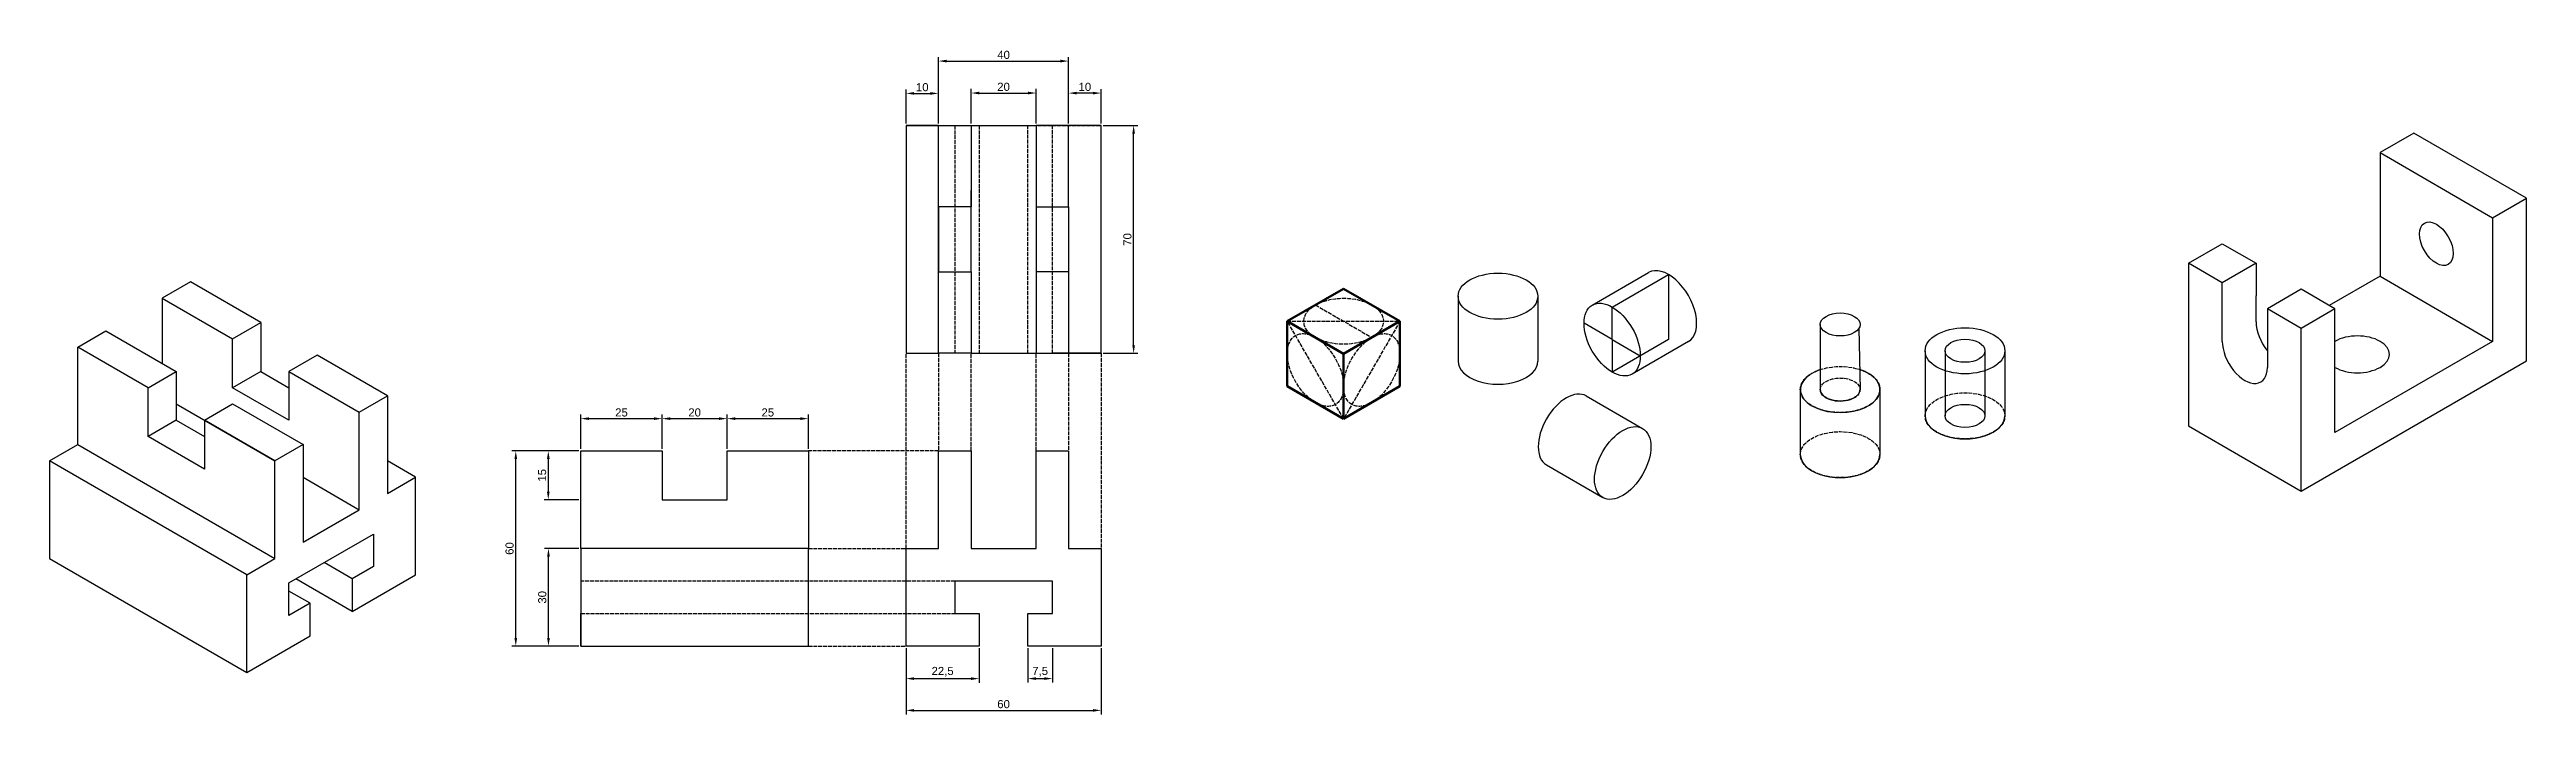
# Model space of a CAD drawing. Header units: millimetres. Extents: x 1462 to 2223, y 1739 to 1944.
import ezdxf

# ---------------------------------------------------------------- set-up
doc = ezdxf.new("R2010")
doc.units = ezdxf.units.MM
doc.header["$LTSCALE"] = 0.1
doc.linetypes.add('ACAD_ISO02W100', pattern=[15, 12, -3])
doc.layers.add('Acotaciones', color=102, linetype='Continuous')
doc.styles.get("Standard").update_dxf_attribs({"font": 'arial.ttf'})
doc.dimstyles.new('ISO-25', dxfattribs={"dimtxt": 2.5, "dimasz": 2.5, "dimexe": 1.25, "dimexo": 0.625, "dimtad": 1, "dimtxsty": 'Standard', "dimcen": 2.5, "dimadec": 0, "dimazin": 0, "dimtfac": 1, "dimtmove": 0, "dimatfit": 3, "dimfxl": 1, "dimarcsym": 0})

# ---------------------------------------------------------------- blocks, each defined once
blk = doc.blocks.new('*D1')
at = {"layer": 'Acotaciones', "color": 0, "lineweight": -2, "transparency": 16777216}
for p, q in [((1725.13, 1920.92), (1725.13, 1931.42)), ((1727.63, 1930.17), (1732.63, 1930.17)), ((1735.13, 1920.92), (1735.13, 1931.42))]:
    blk.add_line(p, q, dxfattribs=at)
at = {"layer": 'Acotaciones', "color": 0, "transparency": 16777216}
for points in [[(1727.63, 1930.59), (1727.63, 1929.76), (1725.13, 1930.17)], [(1732.63, 1930.59), (1732.63, 1929.76), (1735.13, 1930.17)]]:
    blk.add_solid(points, dxfattribs=at)
at = {"layer": 'Defpoints', "color": 0, "transparency": 16777216}
for p in [(1735.13, 1930.17), (1725.13, 1920.29), (1735.13, 1920.29)]:
    blk.add_point(p, dxfattribs=at)
at = {"layer": 'Acotaciones', "color": 0, "transparency": 16777216, "insert": (1730.13, 1932.07), "char_height": 2.5, "attachment_point": 5}
blk.add_mtext('10', dxfattribs=at)
blk = doc.blocks.new('*D2')
at = {"layer": 'Acotaciones', "color": 0, "lineweight": -2, "transparency": 16777216}
for p, q in [((1735.13, 1920.92), (1735.13, 1941.36)), ((1737.63, 1940.11), (1772.63, 1940.11)), ((1775.13, 1920.92), (1775.13, 1941.36))]:
    blk.add_line(p, q, dxfattribs=at)
at = {"layer": 'Acotaciones', "color": 0, "transparency": 16777216}
for points in [[(1737.63, 1940.53), (1737.63, 1939.69), (1735.13, 1940.11)], [(1772.63, 1940.53), (1772.63, 1939.69), (1775.13, 1940.11)]]:
    blk.add_solid(points, dxfattribs=at)
at = {"layer": 'Defpoints', "color": 0, "transparency": 16777216}
for p in [(1775.13, 1940.11), (1735.13, 1920.29), (1775.13, 1920.29)]:
    blk.add_point(p, dxfattribs=at)
at = {"layer": 'Acotaciones', "color": 0, "transparency": 16777216, "insert": (1755.13, 1942.01), "char_height": 2.5, "attachment_point": 5}
blk.add_mtext('40', dxfattribs=at)
blk = doc.blocks.new('*D3')
at = {"layer": 'Acotaciones', "color": 0, "lineweight": -2, "transparency": 16777216}
for p, q in [((1775.13, 1920.92), (1775.13, 1931.52)), ((1782.63, 1930.27), (1777.63, 1930.27)), ((1785.13, 1920.92), (1785.13, 1931.52))]:
    blk.add_line(p, q, dxfattribs=at)
at = {"layer": 'Acotaciones', "color": 0, "transparency": 16777216}
for points in [[(1777.63, 1930.68), (1777.63, 1929.85), (1775.13, 1930.27)], [(1782.63, 1930.68), (1782.63, 1929.85), (1785.13, 1930.27)]]:
    blk.add_solid(points, dxfattribs=at)
at = {"layer": 'Defpoints', "color": 0, "transparency": 16777216}
for p in [(1775.13, 1930.27), (1775.13, 1920.29), (1785.13, 1920.29)]:
    blk.add_point(p, dxfattribs=at)
at = {"layer": 'Acotaciones', "color": 0, "transparency": 16777216, "insert": (1780.13, 1932.17), "char_height": 2.5, "attachment_point": 5}
blk.add_mtext('10', dxfattribs=at)
blk = doc.blocks.new('*D4')
at = {"layer": 'Acotaciones', "color": 0, "lineweight": -2, "transparency": 16777216}
for p, q in [((1745.13, 1920.92), (1745.13, 1931.54)), ((1747.63, 1930.29), (1762.63, 1930.29)), ((1765.13, 1920.92), (1765.13, 1931.54))]:
    blk.add_line(p, q, dxfattribs=at)
at = {"layer": 'Acotaciones', "color": 0, "transparency": 16777216}
for points in [[(1747.63, 1930.71), (1747.63, 1929.88), (1745.13, 1930.29)], [(1762.63, 1930.71), (1762.63, 1929.88), (1765.13, 1930.29)]]:
    blk.add_solid(points, dxfattribs=at)
at = {"layer": 'Defpoints', "color": 0, "transparency": 16777216}
for p in [(1765.13, 1930.29), (1745.13, 1920.29), (1765.13, 1920.29)]:
    blk.add_point(p, dxfattribs=at)
at = {"layer": 'Acotaciones', "color": 0, "transparency": 16777216, "insert": (1755.13, 1932.19), "char_height": 2.5, "attachment_point": 5}
blk.add_mtext('20', dxfattribs=at)
blk = doc.blocks.new('*D5')
at = {"layer": 'Acotaciones', "color": 0, "lineweight": -2, "transparency": 16777216}
for p, q in [((1624.51, 1790.29), (1613.94, 1790.29)), ((1615.19, 1762.79), (1615.19, 1787.79)), ((1624.51, 1760.29), (1613.94, 1760.29))]:
    blk.add_line(p, q, dxfattribs=at)
at = {"layer": 'Acotaciones', "color": 0, "transparency": 16777216}
for points in [[(1614.77, 1787.79), (1615.6, 1787.79), (1615.19, 1790.29)], [(1614.77, 1762.79), (1615.6, 1762.79), (1615.19, 1760.29)]]:
    blk.add_solid(points, dxfattribs=at)
at = {"layer": 'Defpoints', "color": 0, "transparency": 16777216}
for p in [(1615.19, 1790.29), (1625.13, 1790.29), (1625.13, 1760.29)]:
    blk.add_point(p, dxfattribs=at)
at = {"layer": 'Acotaciones', "color": 0, "transparency": 16777216, "insert": (1613.28, 1775.29), "char_height": 2.5, "attachment_point": 5, "rotation": 90}
blk.add_mtext('30', dxfattribs=at)
blk = doc.blocks.new('*D6')
at = {"layer": 'Acotaciones', "color": 0, "lineweight": -2, "transparency": 16777216}
for p, q in [((1624.51, 1820.29), (1613.88, 1820.29)), ((1615.13, 1817.79), (1615.13, 1807.79)), ((1624.51, 1805.29), (1613.88, 1805.29))]:
    blk.add_line(p, q, dxfattribs=at)
at = {"layer": 'Acotaciones', "color": 0, "transparency": 16777216}
for points in [[(1614.72, 1817.79), (1615.55, 1817.79), (1615.13, 1820.29)], [(1614.72, 1807.79), (1615.55, 1807.79), (1615.13, 1805.29)]]:
    blk.add_solid(points, dxfattribs=at)
at = {"layer": 'Defpoints', "color": 0, "transparency": 16777216}
for p in [(1625.13, 1820.29), (1615.13, 1805.29), (1625.13, 1805.29)]:
    blk.add_point(p, dxfattribs=at)
at = {"layer": 'Acotaciones', "color": 0, "transparency": 16777216, "insert": (1613.23, 1812.79), "char_height": 2.5, "attachment_point": 5, "rotation": 90}
blk.add_mtext('15', dxfattribs=at)
blk = doc.blocks.new('*D7')
at = {"layer": 'Acotaciones', "color": 0, "lineweight": -2, "transparency": 16777216}
for p, q in [((1625.13, 1820.92), (1625.13, 1831.45)), ((1627.63, 1830.2), (1647.63, 1830.2)), ((1650.13, 1820.92), (1650.13, 1831.45))]:
    blk.add_line(p, q, dxfattribs=at)
at = {"layer": 'Acotaciones', "color": 0, "transparency": 16777216}
for points in [[(1627.63, 1830.62), (1627.63, 1829.79), (1625.13, 1830.2)], [(1647.63, 1830.62), (1647.63, 1829.79), (1650.13, 1830.2)]]:
    blk.add_solid(points, dxfattribs=at)
at = {"layer": 'Defpoints', "color": 0, "transparency": 16777216}
for p in [(1650.13, 1830.2), (1625.13, 1820.29), (1650.13, 1820.29)]:
    blk.add_point(p, dxfattribs=at)
at = {"layer": 'Acotaciones', "color": 0, "transparency": 16777216, "insert": (1637.63, 1832.1), "char_height": 2.5, "attachment_point": 5}
blk.add_mtext('25', dxfattribs=at)
blk = doc.blocks.new('*D8')
at = {"layer": 'Acotaciones', "color": 0, "lineweight": -2, "transparency": 16777216}
for p, q in [((1650.13, 1820.92), (1650.13, 1831.45)), ((1652.63, 1830.2), (1667.63, 1830.2)), ((1670.13, 1820.92), (1670.13, 1831.45))]:
    blk.add_line(p, q, dxfattribs=at)
at = {"layer": 'Acotaciones', "color": 0, "transparency": 16777216}
for points in [[(1652.63, 1830.62), (1652.63, 1829.79), (1650.13, 1830.2)], [(1667.63, 1830.62), (1667.63, 1829.79), (1670.13, 1830.2)]]:
    blk.add_solid(points, dxfattribs=at)
at = {"layer": 'Defpoints', "color": 0, "transparency": 16777216}
for p in [(1670.13, 1830.2), (1650.13, 1820.29), (1670.13, 1820.29)]:
    blk.add_point(p, dxfattribs=at)
at = {"layer": 'Acotaciones', "color": 0, "transparency": 16777216, "insert": (1660.13, 1832.1), "char_height": 2.5, "attachment_point": 5}
blk.add_mtext('20', dxfattribs=at)
blk = doc.blocks.new('*D9')
at = {"layer": 'Acotaciones', "color": 0, "lineweight": -2, "transparency": 16777216}
for p, q in [((1670.13, 1820.92), (1670.13, 1831.45)), ((1672.63, 1830.2), (1692.63, 1830.2)), ((1695.13, 1820.92), (1695.13, 1831.45))]:
    blk.add_line(p, q, dxfattribs=at)
at = {"layer": 'Acotaciones', "color": 0, "transparency": 16777216}
for points in [[(1672.63, 1830.62), (1672.63, 1829.79), (1670.13, 1830.2)], [(1692.63, 1830.62), (1692.63, 1829.79), (1695.13, 1830.2)]]:
    blk.add_solid(points, dxfattribs=at)
at = {"layer": 'Defpoints', "color": 0, "transparency": 16777216}
for p in [(1695.13, 1830.2), (1670.13, 1820.29), (1695.13, 1820.29)]:
    blk.add_point(p, dxfattribs=at)
at = {"layer": 'Acotaciones', "color": 0, "transparency": 16777216, "insert": (1682.63, 1832.1), "char_height": 2.5, "attachment_point": 5}
blk.add_mtext('25', dxfattribs=at)
blk = doc.blocks.new('*D10')
at = {"layer": 'Acotaciones', "color": 0, "lineweight": -2, "transparency": 16777216}
for p, q in [((1785.76, 1920.29), (1796.38, 1920.29)), ((1795.13, 1852.79), (1795.13, 1917.79)), ((1785.76, 1850.29), (1796.38, 1850.29))]:
    blk.add_line(p, q, dxfattribs=at)
at = {"layer": 'Acotaciones', "color": 0, "transparency": 16777216}
for points in [[(1794.71, 1917.79), (1795.54, 1917.79), (1795.13, 1920.29)], [(1794.71, 1852.79), (1795.54, 1852.79), (1795.13, 1850.29)]]:
    blk.add_solid(points, dxfattribs=at)
at = {"layer": 'Defpoints', "color": 0, "transparency": 16777216}
for p in [(1785.13, 1920.29), (1795.13, 1920.29), (1785.13, 1850.29)]:
    blk.add_point(p, dxfattribs=at)
at = {"layer": 'Acotaciones', "color": 0, "transparency": 16777216, "insert": (1793.22, 1885.29), "char_height": 2.5, "attachment_point": 5, "rotation": 90}
blk.add_mtext('70', dxfattribs=at)
blk = doc.blocks.new('*D11')
at = {"layer": 'Acotaciones', "color": 0, "lineweight": -2, "transparency": 16777216}
for p, q in [((1624.51, 1820.29), (1603.88, 1820.29)), ((1605.13, 1762.79), (1605.13, 1817.79)), ((1624.51, 1760.29), (1603.88, 1760.29))]:
    blk.add_line(p, q, dxfattribs=at)
at = {"layer": 'Acotaciones', "color": 0, "transparency": 16777216}
for points in [[(1604.72, 1817.79), (1605.55, 1817.79), (1605.13, 1820.29)], [(1604.72, 1762.79), (1605.55, 1762.79), (1605.13, 1760.29)]]:
    blk.add_solid(points, dxfattribs=at)
at = {"layer": 'Defpoints', "color": 0, "transparency": 16777216}
for p in [(1605.13, 1820.29), (1625.13, 1820.29), (1625.13, 1760.29)]:
    blk.add_point(p, dxfattribs=at)
at = {"layer": 'Acotaciones', "color": 0, "transparency": 16777216, "insert": (1603.23, 1790.29), "char_height": 2.5, "attachment_point": 5, "rotation": 90}
blk.add_mtext('60', dxfattribs=at)
blk = doc.blocks.new('*D12')
at = {"layer": 'Acotaciones', "color": 0, "lineweight": -2, "transparency": 16777216}
for p, q in [((1725.13, 1759.67), (1725.13, 1749.05)), ((1747.63, 1759.67), (1747.63, 1749.05)), ((1727.63, 1750.3), (1745.13, 1750.3))]:
    blk.add_line(p, q, dxfattribs=at)
at = {"layer": 'Acotaciones', "color": 0, "transparency": 16777216}
for points in [[(1727.63, 1750.71), (1727.63, 1749.88), (1725.13, 1750.3)], [(1745.13, 1750.71), (1745.13, 1749.88), (1747.63, 1750.3)]]:
    blk.add_solid(points, dxfattribs=at)
at = {"layer": 'Defpoints', "color": 0, "transparency": 16777216}
for p in [(1725.13, 1760.29), (1747.63, 1760.29), (1747.63, 1750.3)]:
    blk.add_point(p, dxfattribs=at)
at = {"layer": 'Acotaciones', "color": 0, "transparency": 16777216, "insert": (1736.38, 1752.42), "char_height": 2.5, "attachment_point": 5}
blk.add_mtext('22,5', dxfattribs=at)
blk = doc.blocks.new('*D13')
at = {"layer": 'Acotaciones', "color": 0, "lineweight": -2, "transparency": 16777216}
for p, q in [((1725.13, 1759.67), (1725.13, 1739.29)), ((1785.13, 1759.67), (1785.13, 1739.29)), ((1727.63, 1740.54), (1782.63, 1740.54))]:
    blk.add_line(p, q, dxfattribs=at)
at = {"layer": 'Acotaciones', "color": 0, "transparency": 16777216}
for points in [[(1727.63, 1740.95), (1727.63, 1740.12), (1725.13, 1740.54)], [(1782.63, 1740.95), (1782.63, 1740.12), (1785.13, 1740.54)]]:
    blk.add_solid(points, dxfattribs=at)
at = {"layer": 'Defpoints', "color": 0, "transparency": 16777216}
for p in [(1725.13, 1760.29), (1785.13, 1760.29), (1785.13, 1740.54)]:
    blk.add_point(p, dxfattribs=at)
at = {"layer": 'Acotaciones', "color": 0, "transparency": 16777216, "insert": (1755.13, 1742.44), "char_height": 2.5, "attachment_point": 5}
blk.add_mtext('60', dxfattribs=at)
blk = doc.blocks.new('*D14')
at = {"layer": 'Acotaciones', "color": 0, "lineweight": -2, "transparency": 16777216}
for p, q in [((1762.63, 1759.67), (1762.63, 1749.06)), ((1770.13, 1759.67), (1770.13, 1749.06)), ((1765.13, 1750.31), (1767.63, 1750.31))]:
    blk.add_line(p, q, dxfattribs=at)
at = {"layer": 'Acotaciones', "color": 0, "lineweight": 100, "transparency": 16777216}
for points in [[(1765.13, 1750.73), (1765.13, 1749.89), (1762.63, 1750.31)], [(1767.63, 1750.73), (1767.63, 1749.89), (1770.13, 1750.31)]]:
    blk.add_solid(points, dxfattribs=at)
at = {"layer": 'Defpoints', "color": 0, "lineweight": 100, "transparency": 16777216}
for p in [(1762.63, 1760.29), (1770.13, 1760.29), (1770.13, 1750.31)]:
    blk.add_point(p, dxfattribs=at)
at = {"layer": 'Acotaciones', "color": 0, "transparency": 16777216, "insert": (1766.38, 1752.43), "char_height": 2.5, "attachment_point": 5}
blk.add_mtext('7,5', dxfattribs=at)

msp = doc.modelspace()

# ---------------------------------------------------------------- linework, layer by layer
at = {"linetype": 'ACAD_ISO02W100', "lineweight": 30}
msp.add_line((1725.132, 1920.293), (1785.132, 1920.293), dxfattribs=at)
at = {"lineweight": 30}
for p, q in [((1725.132, 1920.293), (1725.132, 1850.293)), ((1735.132, 1920.293), (1725.132, 1920.293)), ((1725.132, 1920.293), (1740.132, 1920.293)), ((1735.132, 1850.293), (1735.132, 1920.293)), ((1735.132, 1920.293), (1745.132, 1920.293)), ((1745.132, 1920.293), (1745.132, 1895.293)), ((1745.132, 1920.293), (1765.132, 1920.293)), ((1745.132, 1920.293), (1747.632, 1920.293)), ((1765.132, 1920.293), (1765.132, 1895.293)), ((1785.132, 1920.293), (1765.132, 1920.293)), ((1775.132, 1895.293), (1775.132, 1920.293)), ((1785.132, 1850.293), (1785.132, 1920.293)), ((1745.132, 1875.293), (1745.132, 1900.293)), ((1745.132, 1895.293), (1735.132, 1895.293)), ((1735.132, 1895.293), (1735.132, 1875.293)), ((1765.132, 1895.293), (1775.132, 1895.293)), ((1765.132, 1895.293), (1765.132, 1875.293)), ((1775.132, 1895.293), (1775.132, 1875.293)), ((1735.132, 1875.293), (1745.132, 1875.293)), ((1745.132, 1875.293), (1745.132, 1850.293)), ((1775.132, 1875.293), (1765.132, 1875.293)), ((1765.132, 1875.293), (1765.132, 1850.293)), ((1775.132, 1875.293), (1775.132, 1850.293)), ((1505.065, 1872.22), (1496.405, 1867.22)), ((1496.405, 1867.22), (1518.055, 1854.72)), ((1496.405, 1867.22), (1496.405, 1847.22)), ((1526.716, 1859.72), (1505.065, 1872.22)), ((1518.055, 1854.72), (1526.716, 1859.72)), ((1526.716, 1859.72), (1526.716, 1844.72)), ((1470.424, 1852.22), (1479.084, 1857.22)), ((1470.424, 1822.22), (1470.424, 1852.22)), ((1492.075, 1839.72), (1470.424, 1852.22)), ((1479.084, 1857.22), (1500.735, 1844.72)), ((1518.055, 1839.72), (1518.055, 1854.72)), ((1492.075, 1839.72), (1500.735, 1844.72)), ((1500.735, 1844.72), (1500.735, 1829.72)), ((1526.716, 1844.72), (1518.055, 1839.72)), ((1526.716, 1844.72), (1535.376, 1839.72)), ((1544.036, 1849.72), (1535.376, 1844.72)), ((1535.376, 1844.72), (1557.026, 1832.22)), ((1535.376, 1844.72), (1535.376, 1829.72)), ((1565.687, 1837.22), (1544.036, 1849.72)), ((1725.132, 1850.293), (1735.132, 1850.293)), ((1745.132, 1850.293), (1735.132, 1850.293)), ((1745.132, 1850.293), (1765.132, 1850.293)), ((1747.632, 1850.293), (1762.632, 1850.293)), ((1765.132, 1850.293), (1785.132, 1850.293)), ((1785.132, 1850.293), (1770.132, 1850.293)), ((1492.075, 1824.72), (1492.075, 1839.72)), ((1535.376, 1829.72), (1518.055, 1839.72)), ((1557.026, 1832.22), (1565.687, 1837.22)), ((1565.687, 1837.22), (1565.687, 1807.22)), ((1500.735, 1829.72), (1492.075, 1824.72)), ((1500.735, 1834.72), (1531.046, 1817.22)), ((1500.735, 1829.72), (1509.395, 1824.72)), ((1509.395, 1829.72), (1518.055, 1834.72)), ((1531.046, 1817.22), (1509.395, 1829.72)), ((1509.395, 1829.72), (1509.395, 1814.72)), ((1518.055, 1834.72), (1539.706, 1822.22)), ((1557.026, 1802.22), (1557.026, 1832.22)), ((1461.764, 1817.22), (1470.424, 1822.22)), ((1470.424, 1822.22), (1531.046, 1787.22)), ((1509.395, 1814.72), (1492.075, 1824.72)), ((1539.706, 1822.22), (1531.046, 1817.22)), ((1539.706, 1822.22), (1539.706, 1792.22)), ((1522.385, 1782.22), (1461.764, 1817.22)), ((1461.764, 1817.22), (1461.764, 1787.22)), ((1531.046, 1787.22), (1531.046, 1817.22)), ((1574.347, 1812.22), (1565.687, 1817.22)), ((1625.132, 1790.293), (1625.132, 1820.293)), ((1625.132, 1820.293), (1650.132, 1820.293)), ((1650.132, 1820.293), (1650.132, 1805.293)), ((1670.132, 1805.293), (1670.132, 1820.293)), ((1670.132, 1820.293), (1695.132, 1820.293)), ((1695.132, 1820.293), (1695.132, 1790.293)), ((1735.132, 1790.293), (1735.132, 1820.293)), ((1735.132, 1820.293), (1745.132, 1820.293)), ((1745.132, 1820.293), (1745.132, 1790.293)), ((1765.132, 1790.293), (1765.132, 1820.293)), ((1765.132, 1820.293), (1775.132, 1820.293)), ((1775.132, 1820.293), (1775.132, 1790.293)), ((1539.706, 1812.22), (1557.026, 1802.22)), ((1565.687, 1807.22), (1574.347, 1812.22)), ((1574.347, 1782.22), (1574.347, 1812.22)), ((1650.132, 1805.293), (1670.132, 1805.293)), ((1539.706, 1792.22), (1557.026, 1802.22)), ((1535.376, 1779.72), (1561.357, 1794.72)), ((1561.357, 1794.72), (1561.357, 1784.72)), ((1695.132, 1790.293), (1625.132, 1790.293)), ((1625.132, 1790.293), (1625.132, 1760.293)), ((1695.132, 1760.293), (1695.132, 1790.293)), ((1725.132, 1760.293), (1725.132, 1790.293)), ((1725.132, 1790.293), (1735.132, 1790.293)), ((1745.132, 1790.293), (1765.132, 1790.293)), ((1775.132, 1790.293), (1785.132, 1790.293)), ((1785.132, 1790.293), (1785.132, 1760.293)), ((1461.764, 1787.22), (1522.385, 1752.22)), ((1522.385, 1782.22), (1531.046, 1787.22)), ((1554.861, 1780.97), (1546.201, 1785.97)), ((1561.357, 1784.72), (1554.861, 1780.97)), ((1522.385, 1752.22), (1522.385, 1782.22)), ((1535.376, 1769.72), (1535.376, 1779.72)), ((1541.871, 1773.47), (1535.376, 1777.22)), ((1554.861, 1770.97), (1537.541, 1780.97)), ((1554.861, 1770.97), (1574.347, 1782.22)), ((1554.861, 1780.97), (1554.861, 1770.97)), ((1695.132, 1770.293), (1695.132, 1780.293)), ((1770.132, 1780.293), (1740.132, 1780.293)), ((1740.132, 1780.293), (1740.132, 1770.293)), ((1770.132, 1770.293), (1770.132, 1780.293)), ((1541.871, 1773.47), (1535.376, 1769.72)), ((1541.871, 1763.47), (1541.871, 1773.47)), ((1625.132, 1760.293), (1625.132, 1770.293)), ((1740.132, 1770.293), (1747.632, 1770.293)), ((1747.632, 1770.293), (1747.632, 1760.293)), ((1762.632, 1760.293), (1762.632, 1770.293)), ((1762.632, 1770.293), (1770.132, 1770.293)), ((1522.385, 1752.22), (1541.871, 1763.47)), ((1625.132, 1760.293), (1695.132, 1760.293)), ((1747.632, 1760.293), (1725.132, 1760.293))]:
    msp.add_line(p, q, dxfattribs=at)
at = {"linetype": 'ACAD_ISO02W100'}
for p, q in [((1740.132, 1920.293), (1740.132, 1850.293)), ((1747.632, 1920.293), (1747.632, 1850.293)), ((1762.632, 1850.293), (1762.632, 1920.293)), ((1770.132, 1850.293), (1770.132, 1920.293)), ((1725.132, 1790.293), (1725.132, 1850.293)), ((1735.132, 1850.293), (1735.132, 1820.293)), ((1745.132, 1820.293), (1745.132, 1850.293)), ((1765.132, 1820.293), (1765.132, 1850.293)), ((1775.132, 1850.293), (1775.132, 1820.293)), ((1785.132, 1850.293), (1785.132, 1790.293)), ((1735.132, 1820.293), (1695.132, 1820.293)), ((1695.132, 1790.293), (1725.132, 1790.293)), ((1740.132, 1780.293), (1625.132, 1780.293)), ((1625.132, 1770.293), (1740.132, 1770.293)), ((1695.132, 1760.293), (1725.132, 1760.293))]:
    msp.add_line(p, q, dxfattribs=at)
for p, q in [((2188.78, 1917.965), (2178.388, 1911.965)), ((2178.388, 1911.965), (2213.029, 1891.965)), ((2178.388, 1911.965), (2178.388, 1873.965)), ((2223.422, 1897.965), (2188.78, 1917.965)), ((2213.029, 1891.965), (2223.422, 1897.965)), ((2223.422, 1847.965), (2223.422, 1897.965)), ((2213.029, 1891.965), (2213.029, 1853.965)), ((2119.498, 1877.965), (2129.891, 1883.965)), ((2129.891, 1883.965), (2140.283, 1877.965)), ((1942.274, 1864.515), (1959.595, 1874.515)), ((1959.595, 1874.515), (1959.595, 1854.515)), ((2129.891, 1871.965), (2119.498, 1877.965)), ((2119.498, 1877.965), (2119.498, 1827.965)), ((2140.283, 1877.965), (2129.891, 1871.965)), ((2140.283, 1877.965), (2140.283, 1867.965)), ((2178.388, 1873.965), (2162.8, 1864.965)), ((2178.388, 1873.965), (2213.029, 1853.965)), ((2129.891, 1853.965), (2129.891, 1871.965)), ((2140.283, 1859.965), (2140.283, 1867.965)), ((2154.139, 1869.965), (2143.747, 1863.965)), ((2164.532, 1863.965), (2154.139, 1869.965)), ((1942.274, 1854.515), (1933.614, 1859.515)), ((1942.274, 1854.515), (1942.274, 1864.515)), ((2006.258, 1859.151), (2006.258, 1839.151)), ((2129.891, 1853.965), (2129.891, 1861.965)), ((2154.139, 1857.965), (2143.747, 1863.965)), ((2143.747, 1863.965), (2143.747, 1845.965)), ((2164.532, 1863.965), (2154.139, 1857.965)), ((2164.532, 1825.965), (2164.532, 1863.965)), ((1942.274, 1854.515), (1942.274, 1844.515)), ((1942.274, 1854.515), (1950.934, 1849.515)), ((1959.595, 1854.515), (1942.448, 1844.615)), ((1959.595, 1854.515), (1959.595, 1854.515)), ((2018.135, 1857.939), (2018.506, 1839.151)), ((2038.519, 1851.061), (2038.519, 1831.061)), ((2044.643, 1851.061), (2044.643, 1831.061)), ((2056.891, 1851.061), (2056.891, 1831.061)), ((2063.014, 1851.061), (2063.014, 1831.061)), ((2154.139, 1807.965), (2154.139, 1857.965)), ((2213.029, 1853.965), (2164.532, 1825.965)), ((2154.139, 1807.965), (2223.422, 1847.965)), ((2000.135, 1839.151), (2000.135, 1819.151)), ((2024.63, 1839.151), (2024.63, 1819.151)), ((2119.498, 1827.965), (2154.139, 1807.965)), ((1785.132, 1760.293), (1762.632, 1760.293))]:
    msp.add_line(p, q)
at = {"color": 114, "true_color": 0x139b48}
for p, q in [((1936.151, 1865.122), (1953.471, 1875.122)), ((1965.718, 1853.908), (1948.398, 1843.908))]:
    msp.add_line(p, q, dxfattribs=at)
at = {"lineweight": 50}
for p, q in [((1842.378, 1860.148), (1859.699, 1870.148)), ((1859.699, 1870.148), (1877.019, 1860.148)), ((1859.699, 1850.148), (1842.378, 1860.148)), ((1842.378, 1860.148), (1842.378, 1840.148)), ((1877.019, 1860.148), (1859.699, 1850.148)), ((1877.019, 1840.148), (1877.019, 1860.148)), ((1859.699, 1830.148), (1859.699, 1850.148)), ((1842.378, 1840.148), (1859.699, 1830.148)), ((1859.699, 1830.148), (1877.019, 1840.148))]:
    msp.add_line(p, q, dxfattribs=at)
at = {"color": 30, "true_color": 0xf26722}
for p, q in [((1894.915, 1867.842), (1894.915, 1847.842)), ((1919.41, 1867.842), (1919.41, 1847.842))]:
    msp.add_line(p, q, dxfattribs=at)
at = {"color": 32, "linetype": 'ACAD_ISO02W100', "true_color": 0xcd6928}
for p, q in [((1842.378, 1860.148), (1877.019, 1860.148)), ((1851.039, 1865.148), (1868.359, 1855.148))]:
    msp.add_line(p, q, dxfattribs=at)
at = {"color": 114, "linetype": 'ACAD_ISO02W100', "true_color": 0x139b48}
msp.add_line((1859.699, 1830.148), (1842.378, 1860.148), dxfattribs=at)
at = {"color": 146, "linetype": 'ACAD_ISO02W100', "true_color": 0x105689}
msp.add_line((1877.019, 1860.148), (1859.699, 1830.148), dxfattribs=at)
at = {"color": 146, "true_color": 0x105689}
for p, q in [((1934.316, 1837.177), (1951.636, 1827.177)), ((1922.068, 1815.964), (1939.389, 1805.964))]:
    msp.add_line(p, q, dxfattribs=at)
for centre, major_axis in [((2195.709, 1883.965), (3.674, -6.364)), ((2012.382, 1859.151), (-6.124, 0)), ((2050.767, 1851.061), (-12.247, 0)), ((2050.767, 1851.061), (-6.124, 0)), ((2050.767, 1831.061), (-6.124, 0))]:
    msp.add_ellipse(centre, major_axis=major_axis, ratio=0.5773503)
at = {"color": 30, "true_color": 0xf26722}
msp.add_ellipse((1907.162, 1867.842), major_axis=(-12.247, 0), ratio=0.5773503, dxfattribs=at)
at = {"color": 114, "true_color": 0x139b48}
msp.add_ellipse((1959.595, 1864.515), major_axis=(6.124, -10.607), ratio=0.5773503, start_param=0, end_param=3.1415927, dxfattribs=at)
at = {"color": 32, "linetype": 'ACAD_ISO02W100', "true_color": 0xcd6928}
msp.add_ellipse((1859.699, 1860.148), major_axis=(-12.247, 0), ratio=0.5773503, dxfattribs=at)
at = {"color": 114, "true_color": 0x139b48}
msp.add_ellipse((1942.274, 1854.515), major_axis=(6.124, -10.607), ratio=0.5773503, dxfattribs=at)
for centre, major_axis, start_param, end_param in [((2147.211, 1855.965), (4.899, -8.485), 3.9269908, 4.9741884), ((2136.819, 1849.965), (4.899, -8.485), 3.9269908, 7.0685835), ((2171.46, 1849.965), (-9.798, 0), 0.7853982, 5.4977871), ((2012.382, 1839.151), (-12.247, 0), 5.2359878, 10.4834175), ((2012.382, 1839.151), (-6.124, 0), 0, 3.1644016), ((2050.767, 1831.061), (-12.247, 0), 6.2831853, 9.424778), ((2012.382, 1819.151), (-12.247, 0), 0, 3.1415927)]:
    msp.add_ellipse(centre, major_axis=major_axis, ratio=0.5773503, start_param=start_param, end_param=end_param)
at = {"color": 114, "linetype": 'ACAD_ISO02W100', "true_color": 0x139b48}
msp.add_ellipse((1851.039, 1845.148), major_axis=(6.124, -10.607), ratio=0.5773503, dxfattribs=at)
at = {"color": 146, "linetype": 'ACAD_ISO02W100', "true_color": 0x105689}
msp.add_ellipse((1868.359, 1845.148), major_axis=(-6.124, -10.607), ratio=0.5773503, dxfattribs=at)
at = {"color": 30, "true_color": 0xf26722}
msp.add_ellipse((1907.162, 1847.842), major_axis=(-12.247, 0), ratio=0.5773503, start_param=0, end_param=3.1415927, dxfattribs=at)
at = {"linetype": 'ACAD_ISO02W100'}
for centre, major_axis in [((2012.382, 1839.151), (-12.247, 0)), ((2012.382, 1839.151), (-6.124, 0)), ((2050.767, 1831.061), (-12.247, 0)), ((2012.382, 1819.151), (-12.247, 0))]:
    msp.add_ellipse(centre, major_axis=major_axis, ratio=0.5773503, dxfattribs=at)
at = {"color": 146, "true_color": 0x105689}
msp.add_ellipse((1928.192, 1826.57), major_axis=(-6.124, -10.607), ratio=0.5773503, start_param=3.1415927, end_param=6.2831853, dxfattribs=at)
msp.add_ellipse((1945.513, 1816.57), major_axis=(-6.124, -10.607), ratio=0.5773503, dxfattribs=at)

# ---------------------------------------------------------------- dimensions: what is measured, and where the dimension line sits
at = {"layer": 'Acotaciones', "color": 114, "true_color": 0x139b48}
for base, p1, p2, picture, middle in [((1775.132, 1940.11), (1735.132, 1920.293), (1775.132, 1920.293), '*D2', (1755.132, 1942.011)), ((1735.132, 1930.173), (1725.132, 1920.293), (1735.132, 1920.293), '*D1', (1730.132, 1932.075)), ((1765.132, 1930.293), (1745.132, 1920.293), (1765.132, 1920.293), '*D4', (1755.132, 1932.195)), ((1775.132, 1930.267), (1785.132, 1920.293), (1775.132, 1920.293), '*D3', (1780.132, 1932.169)), ((1650.132, 1830.202), (1625.132, 1820.293), (1650.132, 1820.293), '*D7', (1637.632, 1832.104)), ((1747.632, 1750.297), (1725.132, 1760.293), (1747.632, 1760.293), '*D12', (1736.382, 1752.424)), ((1785.132, 1740.538), (1725.132, 1760.293), (1785.132, 1760.293), '*D13', (1755.132, 1742.439)), ((1770.132, 1750.31), (1762.632, 1760.293), (1770.132, 1760.293), '*D14', (1766.382, 1752.433))]:
    dim = msp.add_linear_dim(base=base, p1=p1, p2=p2, dimstyle='ISO-25', dxfattribs=at)
    dim.commit()
    dim.dimension.update_dxf_attribs({"geometry": picture, "text_midpoint": middle})
for base, p1, p2, picture, middle in [((1795.126, 1920.293), (1785.132, 1850.293), (1785.132, 1920.293), '*D10', (1793.225, 1885.293)), ((1605.132, 1820.293), (1625.132, 1760.293), (1625.132, 1820.293), '*D11', (1603.23, 1790.293)), ((1615.132, 1805.293), (1625.132, 1820.293), (1625.132, 1805.293), '*D6', (1613.23, 1812.793)), ((1615.185, 1790.293), (1625.132, 1760.293), (1625.132, 1790.293), '*D5', (1613.283, 1775.293))]:
    dim = msp.add_linear_dim(base=base, p1=p1, p2=p2, angle=90, dimstyle='ISO-25', dxfattribs=at)
    dim.commit()
    dim.dimension.update_dxf_attribs({"geometry": picture, "text_midpoint": middle})
for base, p1, p2, picture, middle in [((1670.132, 1830.202), (1650.132, 1820.293), (1670.132, 1820.293), '*D8', (1660.132, 1832.104)), ((1695.132, 1830.202), (1670.132, 1820.293), (1695.132, 1820.293), '*D9', (1682.632, 1832.104))]:
    dim = msp.add_linear_dim(base=base, p1=p1, p2=p2, dimstyle='ISO-25', override={"dimtmove": 1}, dxfattribs=at)
    dim.commit()
    dim.dimension.update_dxf_attribs({"geometry": picture, "text_midpoint": middle})

doc.saveas('drawing.dxf')
